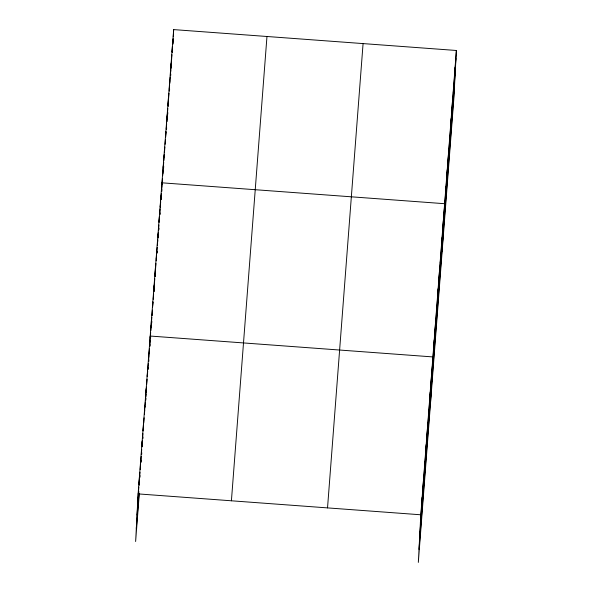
<?xml version="1.0" encoding="UTF-8"?>
<svg xmlns="http://www.w3.org/2000/svg" width="592" height="592" viewBox="0 0 592 592"><rect width="100%" height="100%" fill="white"/><g stroke="black" fill="none" stroke-linecap="round" stroke-linejoin="round"><path stroke-width="0.89" d="M456.373 50.483L420.816 514.788L418.322 562.4L453.879 98.102L456.373 50.483L173.678 29.6L138.121 493.898L135.627 541.517L139.32 493.277M139.468 476.36L139.039 484.478L139.446 479.217M140.385 466.933L140.807 458.822M141.865 446.694L142.154 441.277M143.493 423.739L143.116 430.954L143.538 425.715M144.84 406.201L144.411 414.319L144.751 409.93M145.758 396.773L146.18 388.655M147.526 371.117L147.245 376.527L147.704 371.339M148.866 353.579L148.444 361.697L148.91 355.555M149.273 353.927L149.443 350.671M149.702 345.78L150.213 336.041L432.907 356.924L430.414 404.536M151.093 327.132L151.515 319.014M152.536 307.403L152.817 301.987M154.12 284.967L153.794 291.279L154.246 285.914M155.43 267.939L155 276.057L155.415 270.677M156.303 259.03L156.732 250.919M157.605 242.01L157.753 239.301M157.842 237.496L158.034 233.892M159.337 216.864L159.056 222.281L159.529 216.916M160.262 207.059L160.639 199.844M161.091 199.082L161.305 195.012M162.822 173.907L163.251 165.797M164.125 156.887L164.265 154.179M164.361 152.381L164.554 148.77M165.575 137.159L165.856 131.75M167.159 114.722L166.781 121.937L167.218 116.565M168.461 97.695L168.039 105.813L168.446 100.44M169.342 88.793L169.763 80.675M170.644 71.765L171.073 63.647M172.094 52.037L172.376 46.627M172.479 52.54L172.568 50.749L172.435 52.54M172.908 44.237L173.167 39.346M173.301 36.815L173.678 29.6M421.733 505.361L422.163 497.243M423.08 487.823L423.502 479.705M424.42 470.285L424.849 462.167M425.766 452.739L426.188 444.622M427.106 435.201L427.535 427.084M428.453 417.663L428.874 409.546M429.792 400.118L430.221 392.008M431.139 382.58L431.561 374.462M433.788 348.015L434.21 339.897M435.09 330.995L435.512 322.877M436.393 313.967L436.815 305.849M437.695 296.94L438.124 288.829M438.998 279.92L439.427 271.802M440.3 262.892L440.729 254.775M441.61 245.872L442.032 237.755M442.912 228.845L443.334 220.727M442.143 251.319L444.636 203.707L161.942 182.817L161.52 190.935L161.934 185.562M445.517 194.798L445.946 186.68M446.819 177.77L447.249 169.66M448.122 160.75L448.551 152.632M449.432 143.723L449.853 135.605M450.734 126.703L451.156 118.585M452.036 109.675L452.458 101.558M453.339 92.648L453.768 84.538M454.641 75.628L455.07 67.51M137.699 502.016L138.839 487.105M139.579 477.463L139.978 472.201M140.186 469.567L140.585 464.306M140.785 461.671L141.192 456.41M141.325 454.656L141.725 449.395M141.932 446.768L142.398 440.626M142.598 437.991L142.938 433.61M143.745 423.088L144.145 417.826M144.951 407.296L145.351 402.035M145.491 400.281L145.958 394.146M146.091 392.392L146.498 387.131M146.698 384.497L147.097 379.235M147.904 368.712L148.311 363.451M149.051 353.801L149.45 348.54M149.65 345.906L150.057 340.57M150.264 337.884L150.679 332.504M150.812 330.713L151.226 325.341M151.434 322.647L151.848 317.275M151.981 315.484L152.396 310.104M152.669 306.523L153.01 302.038M153.217 299.352L153.631 293.98M154.386 284.123L154.793 278.743M155.548 268.886L155.962 263.514M156.17 260.828L156.577 255.448M156.784 252.762L157.198 247.382M157.331 245.591L157.746 240.219M157.953 237.525L158.36 232.153M158.501 230.362L158.915 224.982M159.736 214.23L160.151 208.858M160.284 207.067L160.698 201.687M160.906 199.001L161.313 193.621M162.067 183.764L162.482 178.392M162.689 175.706L163.096 170.326M163.303 167.64L163.718 162.26M163.851 160.469L164.265 155.097M164.472 152.403L164.879 147.031M165.087 144.344L165.427 139.86M165.634 137.174L166.049 131.801M166.256 129.108L166.663 123.735M167.418 113.879L167.832 108.499M168.587 98.642L169.001 93.27M169.201 90.583L169.615 85.204M169.756 83.413L170.237 77.138M170.37 75.347L170.785 69.974M170.918 68.184L171.399 61.908M171.539 60.118L171.946 54.738M172.154 52.052L172.568 46.679M172.775 43.986L173.182 38.613M137.011 515.047L138.824 491.367M139.298 485.233L139.431 483.479M139.904 477.337L140.038 475.583M141.044 462.433L141.177 460.672M141.651 454.538L141.784 452.784M142.25 446.642L142.391 444.888M142.857 438.753L142.99 437M145.81 400.162L145.95 398.409M146.416 392.267L146.55 390.513M148.163 369.467L148.296 367.713M148.77 361.571L148.903 359.818M149.924 346.438L150.065 344.648M150.546 338.372L150.679 336.582M151.707 323.143L151.848 321.345M152.329 315.077L152.462 313.286M154.112 291.782L154.246 289.984M155.282 276.545L155.415 274.755M157.065 253.25L157.198 251.459M158.227 238.021L158.367 236.223M158.848 229.955L158.982 228.164M160.01 214.718L160.151 212.928M161.179 199.489L161.32 197.698M161.794 191.423L161.934 189.632M162.349 184.26L162.482 182.462M163.584 168.128L163.718 166.337M166.53 129.604L166.67 127.805M167.699 114.367L167.832 112.576M168.313 106.301L168.454 104.51M169.482 91.072L169.623 89.281M170.651 75.843L170.785 74.044M171.266 67.777L171.406 65.986M136.308 528.478L138.994 493.402M231.413 500.795L266.97 36.489M327.531 507.892L363.081 43.593M420.394 522.899L455.944 58.601M419.706 535.938L455.263 71.639M419.003 549.369L454.56 85.063M138.121 493.898L420.816 514.788"/></g></svg>
